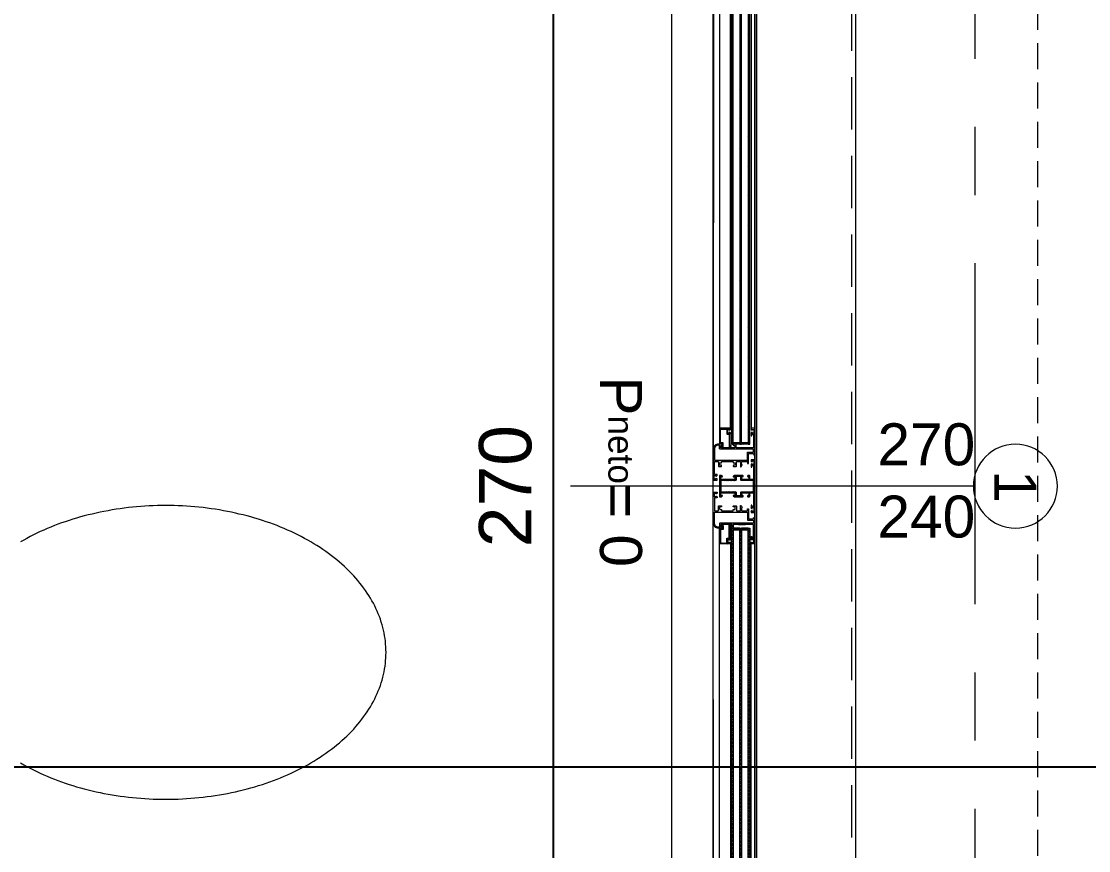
# Model space of a CAD drawing. Header units: feet. Extents: x 92587 to 97987, y -55119 to -48334.
# Drawn here: x 95286.9 to 95541.3, y -51892.3 to -51694.7 of the extents above; entities that cross this region are included whole.
import ezdxf

# ---------------------------------------------------------------- set-up
doc = ezdxf.new("R2010")
doc.units = ezdxf.units.FT
doc.header["$LTSCALE"] = 50
doc.header["$MEASUREMENT"] = 0
doc.linetypes.add('AXES', pattern=[2, 1.25, -0.25, 0.25, -0.25])
doc.linetypes.add('CACHE', pattern=[0.375, 0.25, -0.125])
doc.layers.get('0').update_dxf_attribs({"color": 8})
doc.layers.add('AXES', color=10, linetype='AXES')
doc.layers.add('COTE 50ème', color=1, linetype='Continuous')
for name, color, linetype, lineweight in [('BETON CACHE', 4, 'CACHE', 5), ('MACONNERIE COUPE', 7, 'Continuous', 30), ('mobilimi', 8, 'Continuous', 9), ('WINDOWS', 21, 'Continuous', 5)]:
    doc.layers.add(name, color=color, linetype=linetype, lineweight=lineweight)
doc.styles.add('GENERATED_STYLE_1', font='arial.ttf')
doc.styles.add('RS_TXT_50', font='arial.ttf', dxfattribs={"height": 12.5})
doc.dimstyles.new('RS_50CM_LINEAIRE', dxfattribs={"dimscale": 5, "dimtxt": 12.5, "dimasz": 1.5, "dimexe": 1, "dimexo": 2.5, "dimgap": 1, "dimtad": 1, "dimdec": 1, "dimrnd": 0.5, "dimdsep": 46, "dimtxsty": 'RS_TXT_50', "dimblk1": 'ARCHTICK', "dimblk2": 'ARCHTICK', "dimsah": 1, "dimcen": 2.5, "dimdle": 1, "dimclrt": 4, "dimadec": 0, "dimazin": 2, "dimtfac": 1, "dimtdec": 1, "dimtix": 1, "dimtmove": 2, "dimatfit": 3, "dimfxl": 1, "dimtolj": 1, "dimtzin": 0, "dimarcsym": 0})
pattern_1 = [(135, (-46708.70849, -43897.46996), (-0.08838834765, -0.08838834765), [])]
pattern_2 = [(135, (-46708.9128, -43897.46996), (-0.2209708691, -0.2209708691), [])]

# ---------------------------------------------------------------- blocks, each defined once
blk = doc.blocks.new('A$C1cd8c289')
at = {"layer": 'AXES', "lineweight": 5, "ltscale": 1.3}
blk.add_line((805, 1580), (805, -1344.97), dxfattribs=at)
blk = doc.blocks.new('DRITARE POS 1')
at = {"layer": 'WINDOWS'}
h = blk.add_hatch(dxfattribs=at)
h.set_pattern_fill('ANSI31', color=140, scale=2.5, angle=450)
h.set_pattern_definition(pattern_2)
h.paths.add_polyline_path([(-8.71, -124.96), (-8.71, -12.58), (-8.31, -12.58), (-8.31, -124.96)])
h.paths.add_polyline_path([(-6.71, -124.96), (-6.71, -12.58), (-6.31, -12.58), (-6.31, -124.96)])
h.paths.add_polyline_path([(-4.71, -124.96), (-4.71, -12.58), (-4.31, -12.58), (-4.31, -124.96)])
at = {"layer": 'WINDOWS', "transparency": 33554559}
h = blk.add_hatch(dxfattribs=at)
h.set_pattern_fill('ANSI31', color=140, angle=450)
h.set_pattern_definition([(135, (-46708.90849, -43880.46996), (-0.08838834765, -0.08838834765), [])])
h.paths.add_polyline_path([(-6.71, -12.58), (-8.31, -12.58), (-8.31, -12.98), (-6.71, -12.98)])
h.paths.add_polyline_path([(-4.71, -12.58), (-6.31, -12.58), (-6.31, -12.98), (-4.71, -12.98)])
h.paths.add_polyline_path([(-6.71, -124.56), (-8.31, -124.56), (-8.31, -124.96), (-6.71, -124.96)])
h.paths.add_polyline_path([(-4.71, -124.56), (-6.31, -124.56), (-6.31, -124.96), (-4.71, -124.96)])
h = blk.add_hatch(dxfattribs=at)
h.set_pattern_fill('ANSI31', color=256, angle=450)
h.set_pattern_definition(pattern_1)
h.paths.add_polyline_path([(-1.49, -121.28, 0.414214), (-1.55, -121.22), (-4.06, -121.22, 0.414214), (-4.11, -121.28), (-4.11, -121.48, 0.250765), (-4.09, -121.53), (-3.92, -121.66, 0.599022), (-3.83, -121.61), (-3.83, -121.54, -0.414214), (-3.78, -121.48), (-3.51, -121.48, -0.414214), (-3.46, -121.54), (-3.46, -122.28, -0.414214), (-3.51, -122.34), (-3.78, -122.34, -0.414214), (-3.83, -122.28), (-3.83, -122.21, 0.599022), (-3.92, -122.16), (-4.09, -122.29, 0.250765), (-4.11, -122.34), (-4.11, -122.54, 0.414214), (-4.06, -122.6), (-4.02, -122.6), (-4.02, -125.29, -0.414214), (-4.07, -125.34), (-4.15, -125.34, 0.603122), (-4.23, -125.49), (-3.98, -125.85, 0.737396), (-3.81, -125.79), (-3.81, -122.66, -0.414214), (-3.76, -122.6), (-3.31, -122.6, 0.414214), (-3.22, -122.51), (-3.22, -121.5, -0.414214), (-3.16, -121.44), (-1.81, -121.44, -0.414214), (-1.72, -121.54), (-1.72, -124.58, -0.414214), (-1.81, -124.67), (-2.28, -124.67, 0.414214), (-2.37, -124.77), (-2.37, -125.5, 1.657435), (-2.12, -125.37, -0.247394), (-2.15, -125.33), (-2.15, -124.95, -0.414214), (-2.09, -124.9), (-1.74, -124.9), (-1.74, -124.95), (-1.49, -124.95), (-1.49, -124.9)])
at = {"layer": 'WINDOWS'}
h = blk.add_hatch(dxfattribs=at)
h.set_pattern_fill('ANSI31', color=256, angle=450)
h.set_pattern_definition(pattern_1)
h.paths.add_polyline_path([(-9.61, -130.17, -0.414214), (-9.56, -130.11), (-9.26, -130.11, -0.414214), (-9.2, -130.17), (-9.2, -130.38, 1), (-9, -130.38), (-9, -129.85, 0.250765), (-9.02, -129.8), (-9.19, -129.69, 0.599022), (-9.28, -129.74), (-9.28, -129.81, -0.414214), (-9.33, -129.87), (-9.59, -129.87, -0.414214), (-9.65, -129.81), (-9.65, -129.03, -0.414214), (-9.59, -128.97), (-9.33, -128.97, -0.414214), (-9.28, -129.03), (-9.28, -129.14, 0.599022), (-9.19, -129.19), (-9.02, -129.07, 0.250765), (-9, -129.03), (-9, -128.78, 0.414214), (-9.05, -128.73), (-9.84, -128.73, 0.414214), (-9.89, -128.78), (-9.89, -135), (-9.89, -141.22, 0.414214), (-9.84, -141.27), (-9.05, -141.27, 0.414214), (-9, -141.22), (-9, -140.97, 0.250765), (-9.02, -140.93), (-9.19, -140.81, 0.599022), (-9.28, -140.86), (-9.28, -140.97, -0.414214), (-9.33, -141.03), (-9.59, -141.03, -0.414214), (-9.65, -140.97), (-9.65, -140.19, -0.414214), (-9.59, -140.13), (-9.33, -140.13, -0.414214), (-9.28, -140.19), (-9.28, -140.26, 0.599022), (-9.19, -140.31), (-9.02, -140.2, 0.250765), (-9, -140.15), (-9, -139.62, 1), (-9.2, -139.62), (-9.2, -139.83, -0.414214), (-9.26, -139.89), (-9.56, -139.89, -0.414214), (-9.61, -139.83), (-9.61, -136.66, -0.414214), (-9.56, -136.61), (-8.83, -136.61, -0.414214), (-8.74, -136.7), (-8.74, -137.35, 0.414214), (-8.55, -137.54), (-8.29, -137.54, 0.198912), (-8.25, -137.52), (-8.19, -137.46, 0.198912), (-8.18, -137.42), (-8.18, -137.31, 0.414214), (-8.23, -137.26), (-8.4, -137.26, -0.414214), (-8.46, -137.2), (-8.46, -136.7, -0.414214), (-8.36, -136.61), (-6.91, -136.61, -0.414214), (-6.81, -136.7), (-6.81, -137.2, -0.414214), (-6.87, -137.26), (-7.04, -137.26, 0.414214), (-7.09, -137.31), (-7.09, -137.42, 0.198912), (-7.08, -137.46), (-7.02, -137.52, 0.198912), (-6.98, -137.54), (-4.97, -137.54, 0.198912), (-4.93, -137.52), (-4.78, -137.37, 0.198912), (-4.76, -137.33), (-4.76, -137.26, 0.414214), (-4.82, -137.2), (-5, -137.2, -0.340481), (-5.13, -137.11), (-5.13, -136.7, -0.414214), (-5.04, -136.61), (-1.87, -136.61, -0.414214), (-1.77, -136.7), (-1.77, -137.11, -0.414214), (-1.87, -137.2), (-2.09, -137.2, 0.414214), (-2.15, -137.26), (-2.15, -137.33, 0.198912), (-2.13, -137.37), (-1.98, -137.52, 0.198912), (-1.94, -137.54), (-1.55, -137.54, 0.414214), (-1.49, -137.48), (-1.49, -135), (-1.49, -132.52, 0.414214), (-1.55, -132.46), (-1.94, -132.46, 0.198912), (-1.98, -132.48), (-2.13, -132.63, 0.198912), (-2.15, -132.67), (-2.15, -132.74, 0.414214), (-2.09, -132.8), (-1.87, -132.8, -0.414214), (-1.77, -132.89), (-1.77, -133.3, -0.414214), (-1.87, -133.39), (-5.04, -133.39, -0.414214), (-5.13, -133.3), (-5.13, -132.89, -0.340481), (-5, -132.8), (-4.82, -132.8, 0.414214), (-4.76, -132.74), (-4.76, -132.67, 0.198912), (-4.78, -132.63), (-4.93, -132.48, 0.198912), (-4.97, -132.46), (-6.98, -132.46, 0.198912), (-7.02, -132.48), (-7.08, -132.54, 0.198912), (-7.09, -132.58), (-7.09, -132.69, 0.414214), (-7.04, -132.74), (-6.87, -132.74, -0.414214), (-6.81, -132.8), (-6.81, -133.3, -0.414214), (-6.91, -133.39), (-8.36, -133.39, -0.414214), (-8.46, -133.3), (-8.46, -132.8, -0.414214), (-8.4, -132.74), (-8.23, -132.74, 0.414214), (-8.18, -132.69), (-8.18, -132.58, 0.198912), (-8.19, -132.54), (-8.25, -132.48, 0.198912), (-8.29, -132.46), (-8.55, -132.46, 0.414214), (-8.74, -132.65), (-8.74, -133.3, -0.414214), (-8.83, -133.39), (-9.56, -133.39, -0.414214), (-9.61, -133.34)])
h.paths.add_polyline_path([(-9.56, -133.67), (-6.63, -133.67), (-6.53, -133.58), (-6.53, -132.83), (-6.44, -132.74), (-5.51, -132.74), (-5.41, -132.83), (-5.41, -133.58), (-5.32, -133.67), (-1.83, -133.67), (-1.77, -133.73), (-1.77, -135), (-1.77, -136.27), (-1.83, -136.33), (-5.32, -136.33), (-5.41, -136.42), (-5.41, -137.17), (-5.51, -137.26), (-6.44, -137.26), (-6.53, -137.17), (-6.53, -136.42), (-6.63, -136.33), (-9.56, -136.33), (-9.61, -136.27), (-9.61, -135), (-9.61, -133.73)], flags=16)
at = {"layer": 'WINDOWS', "transparency": 33554559}
h = blk.add_hatch(dxfattribs=at)
h.set_pattern_fill('ANSI31', color=256, angle=450)
h.set_pattern_definition(pattern_1)
h.paths.add_polyline_path([(-1.49, -145.1), (-1.49, -145.05), (-1.74, -145.05), (-1.74, -145.1), (-2.09, -145.1, -0.414214), (-2.15, -145.05), (-2.15, -144.67, -0.247394), (-2.12, -144.63, 1.657435), (-2.37, -144.5), (-2.37, -145.23, 0.414214), (-2.28, -145.33), (-1.81, -145.33, -0.414214), (-1.72, -145.42), (-1.72, -148.46, -0.414214), (-1.81, -148.56), (-3.16, -148.56, -0.414214), (-3.22, -148.5), (-3.22, -147.49, 0.414214), (-3.31, -147.4), (-3.76, -147.4, -0.414214), (-3.81, -147.34), (-3.81, -144.21, 0.737396), (-3.98, -144.15), (-4.23, -144.51, 0.603122), (-4.15, -144.66), (-4.07, -144.66, -0.414214), (-4.02, -144.71), (-4.02, -147.4), (-4.06, -147.4, 0.414214), (-4.11, -147.46), (-4.11, -147.66, 0.250765), (-4.09, -147.71), (-3.92, -147.84, 0.599022), (-3.83, -147.79), (-3.83, -147.72, -0.414214), (-3.78, -147.66), (-3.51, -147.66, -0.414214), (-3.46, -147.72), (-3.46, -148.46, -0.414214), (-3.51, -148.52), (-3.78, -148.52, -0.414214), (-3.83, -148.46), (-3.83, -148.39, 0.599022), (-3.92, -148.34), (-4.09, -148.47, 0.250765), (-4.11, -148.52), (-4.11, -148.72, 0.414214), (-4.06, -148.78), (-1.55, -148.78, 0.414214), (-1.49, -148.72)])
at = {"layer": 'WINDOWS'}
h = blk.add_hatch(dxfattribs=at)
h.set_pattern_fill('ANSI31', color=140, scale=2.5, angle=450)
h.set_pattern_definition(pattern_2)
h.paths.add_polyline_path([(-8.71, -145.04), (-8.71, -257.42), (-8.31, -257.42), (-8.31, -145.04)])
h.paths.add_polyline_path([(-6.71, -145.04), (-6.71, -257.42), (-6.31, -257.42), (-6.31, -145.04)])
h.paths.add_polyline_path([(-4.71, -145.04), (-4.71, -257.42), (-4.31, -257.42), (-4.31, -145.04)])
at = {"layer": 'WINDOWS', "transparency": 33554559}
h = blk.add_hatch(dxfattribs=at)
h.set_pattern_fill('ANSI31', color=140, angle=450)
h.set_pattern_definition([(135, (-46708.90849, -43914.46996), (-0.08838834765, -0.08838834765), [])])
h.paths.add_polyline_path([(-6.71, -257.42), (-8.31, -257.42), (-8.31, -257.02), (-6.71, -257.02)])
h.paths.add_polyline_path([(-4.71, -257.42), (-6.31, -257.42), (-6.31, -257.02), (-4.71, -257.02)])
h.paths.add_polyline_path([(-6.71, -145.44), (-8.31, -145.44), (-8.31, -145.04), (-6.71, -145.04)])
h.paths.add_polyline_path([(-4.71, -145.44), (-6.31, -145.44), (-6.31, -145.04), (-4.71, -145.04)])
at = {"layer": 'WINDOWS', "color": 165, "linetype": 'CACHE'}
blk.add_line((-32.9, -270), (-32.9, 0), dxfattribs=at)
at = {"layer": 'WINDOWS'}
for p, q in [((-0.01, -11.48), (0, -126.13)), ((-9.89, -16.28), (-9.89, -121.28)), ((-9, -16.26), (-9, -121.28)), ((-4.11, -121.28), (-4.12, -16.26)), ((-1.5, -16.26), (-1.49, -121.28)), ((-5.98, -125.89), (-7.66, -125.89)), ((-0.01, -258.52), (0, -143.87)), ((-9.89, -253.72), (-9.89, -148.72)), ((-9, -253.74), (-9, -148.72)), ((-4.11, -148.72), (-4.12, -253.74)), ((-1.5, -253.74), (-1.49, -148.72))]:
    blk.add_line(p, q, dxfattribs=at)
at = {"layer": 'WINDOWS', "color": 165}
blk.add_line((-61.99, -135), (34.01, -135), dxfattribs=at)
for points in [[(-9.9, 0), (-9.9, -270), (-33.9, -270), (-33.9, 0)], [(-10.3, -269.6), (-10.3, -0.4), (-9.9, 0), (-9.9, -270)], [(0, 0), (0, -270), (10, -270), (10, 0)]]:
    blk.add_lwpolyline(points, close=True, dxfattribs=at)
at = {"layer": 'WINDOWS'}
for points in [[(-9.9, -270), (-9.9, 0), (0, 0), (0, -270)], [(-1.77, -135), (-1.77, -133.73), (-1.83, -133.67), (-5.32, -133.67), (-5.41, -133.58), (-5.41, -132.83), (-5.51, -132.74), (-6.44, -132.74), (-6.53, -132.83), (-6.53, -133.58), (-6.63, -133.67), (-9.56, -133.67), (-9.61, -133.73), (-9.61, -135), (-9.61, -136.27), (-9.56, -136.33), (-6.63, -136.33), (-6.53, -136.42), (-6.53, -137.17), (-6.44, -137.26), (-5.51, -137.26), (-5.41, -137.17), (-5.41, -136.42), (-5.32, -136.33), (-1.83, -136.33), (-1.77, -136.27)]]:
    blk.add_lwpolyline(points, close=True, dxfattribs=at)
at = {"layer": 'WINDOWS', "color": 140}
for points in [[(-8.71, -124.96), (-8.71, -12.58), (-8.31, -12.58), (-8.31, -124.96)], [(-6.71, -124.96), (-6.71, -12.58), (-6.31, -12.58), (-6.31, -124.96)], [(-4.71, -124.96), (-4.71, -12.58), (-4.31, -12.58), (-4.31, -124.96)], [(-6.71, -124.56), (-8.31, -124.56), (-8.31, -124.96), (-6.71, -124.96)], [(-4.71, -124.56), (-6.31, -124.56), (-6.31, -124.96), (-4.71, -124.96)], [(-8.71, -145.04), (-8.71, -257.42), (-8.31, -257.42), (-8.31, -145.04)], [(-6.71, -145.44), (-8.31, -145.44), (-8.31, -145.04), (-6.71, -145.04)], [(-6.71, -145.04), (-6.71, -257.42), (-6.31, -257.42), (-6.31, -145.04)], [(-4.71, -145.44), (-6.31, -145.44), (-6.31, -145.04), (-4.71, -145.04)], [(-4.71, -145.04), (-4.71, -257.42), (-4.31, -257.42), (-4.31, -145.04)]]:
    blk.add_lwpolyline(points, close=True, dxfattribs=at)
at = {"layer": 'WINDOWS'}
for points in [[(0, -133.53, -0.414214), (-0.06, -133.58), (-0.84, -133.58, -0.414214), (-0.9, -133.53), (-0.9, -133.32, -0.250765), (-0.87, -133.27), (-0.7, -133.14, -0.599022), (-0.62, -133.19), (-0.62, -133.28, 0.414214), (-0.56, -133.34), (-0.3, -133.34, 0.414214), (-0.24, -133.28), (-0.24, -132.5, 0.414214), (-0.3, -132.44), (-0.56, -132.44, 0.414214), (-0.62, -132.5), (-0.62, -132.59, -0.599022), (-0.7, -132.64), (-0.87, -132.51, -0.250765), (-0.9, -132.46), (-0.9, -132.26, -0.414214), (-0.84, -132.2), (-0.34, -132.2, 0.414214), (-0.28, -132.14), (-0.28, -129.19, 0.414214), (-0.37, -129.1), (-1.12, -129.1, 0.414214), (-1.21, -129.19), (-1.21, -130.22, -0.414214), (-1.31, -130.31), (-1.87, -130.31, -0.414214), (-1.96, -130.22), (-1.96, -130.09, -0.414214), (-1.9, -130.03), (-1.55, -130.03, 0.414214), (-1.49, -129.98), (-1.49, -129.53, 0.414214), (-1.55, -129.47), (-1.9, -129.47, -0.414214), (-1.96, -129.42), (-1.96, -129.16, 0.414214), (-2.02, -129.1), (-4.7, -129.1, 0.414214), (-4.76, -129.16), (-4.76, -129.42, -0.414214), (-4.82, -129.47), (-5.17, -129.47, 0.414214), (-5.23, -129.53), (-5.23, -129.98, 0.414214), (-5.17, -130.03), (-4.82, -130.03, -0.414214), (-4.76, -130.09), (-4.76, -130.22, -0.414214), (-4.85, -130.31), (-5.41, -130.31, -0.414214), (-5.51, -130.22), (-5.51, -129.19, 0.414214), (-5.6, -129.1), (-6.38, -129.1, 0.414214), (-6.48, -129.19), (-6.48, -130.31, -0.809546), (-6.66, -130.35), (-6.85, -129.93, -0.543142), (-6.79, -129.85, 0.414214), (-6.74, -129.79), (-6.74, -129.19, 0.414214), (-6.83, -129.1), (-8.06, -129.1, 0.414214), (-8.12, -129.16), (-8.12, -129.51, -0.414214), (-8.18, -129.57), (-8.34, -129.57, -0.414214), (-8.4, -129.51), (-8.4, -127.29, 0.414214), (-8.49, -127.2), (-9.56, -127.2, 0.414214), (-9.61, -127.25), (-9.61, -127.46, -0.414214), (-9.67, -127.51), (-9.84, -127.51, -0.414214), (-9.89, -127.46), (-9.89, -121.28, -0.414214), (-9.84, -121.22), (-9.05, -121.22, -0.414214), (-9, -121.28), (-9, -121.49, -0.250765), (-9.02, -121.53), (-9.19, -121.66, -0.599022), (-9.28, -121.62), (-9.28, -121.52, 0.414214), (-9.33, -121.47), (-9.59, -121.47, 0.414214), (-9.65, -121.52), (-9.65, -122.31, 0.414214), (-9.59, -122.36), (-9.33, -122.36, 0.414214), (-9.28, -122.31), (-9.28, -122.21, -0.599022), (-9.19, -122.17), (-9.02, -122.3, -0.250765), (-9, -122.34), (-9, -122.92, -0.414214), (-9.05, -122.98), (-9.15, -122.98, -0.414214), (-9.2, -122.92), (-9.2, -122.66, 0.414214), (-9.26, -122.61), (-9.56, -122.61, 0.414214), (-9.61, -122.66), (-9.61, -125.83, 0.414214), (-9.56, -125.89), (-4.82, -125.89, 0.414214), (-4.76, -125.83), (-4.76, -125.01, -0.414214), (-4.71, -124.96), (-4.32, -124.96, -0.198912), (-4.28, -124.97), (-4.13, -125.13, -0.198912), (-4.11, -125.17), (-4.11, -125.24, -0.414214), (-4.17, -125.29), (-4.39, -125.29, 0.414214), (-4.48, -125.39), (-4.48, -125.8, 0.414214), (-4.39, -125.89), (-1.87, -125.89, 0.414214), (-1.77, -125.8), (-1.77, -125.39, 0.414214), (-1.87, -125.29), (-2.09, -125.29, -0.414214), (-2.15, -125.24), (-2.15, -125.17, -0.198912), (-2.13, -125.13), (-1.98, -124.97, -0.198912), (-1.94, -124.96), (-1.21, -124.96, -0.414214), (0, -126.17)], [(-1.74, -124.9), (-2.09, -124.9, 0.414214), (-2.15, -124.95), (-2.15, -125.33, 0.247394), (-2.12, -125.37, -1.657435), (-2.37, -125.5), (-2.37, -124.77, -0.414214), (-2.28, -124.67), (-1.81, -124.67, 0.414214), (-1.72, -124.58), (-1.72, -121.54, 0.414214), (-1.81, -121.44), (-3.16, -121.44, 0.414214), (-3.22, -121.5), (-3.22, -122.51, -0.414214), (-3.31, -122.6), (-3.76, -122.6, 0.414214), (-3.81, -122.66), (-3.81, -125.79, -0.737396), (-3.98, -125.85), (-4.23, -125.49, -0.603122), (-4.15, -125.34), (-4.07, -125.34, 0.414214), (-4.02, -125.29), (-4.02, -122.6), (-4.06, -122.6, -0.414214), (-4.11, -122.54), (-4.11, -122.34, -0.250765), (-4.09, -122.29), (-3.92, -122.16, -0.599022), (-3.83, -122.21), (-3.83, -122.28, 0.414214), (-3.78, -122.34), (-3.51, -122.34, 0.414214), (-3.46, -122.28), (-3.46, -121.54, 0.414214), (-3.51, -121.48), (-3.78, -121.48, 0.414214), (-3.83, -121.54), (-3.83, -121.61, -0.599022), (-3.92, -121.66), (-4.09, -121.53, -0.250765), (-4.11, -121.48), (-4.11, -121.28, -0.414214), (-4.06, -121.22), (-1.55, -121.22, -0.414214), (-1.49, -121.28), (-1.49, -124.9), (-1.49, -124.95), (-1.74, -124.95)], [(-1.49, -125.33, -0.414214), (-1.4, -125.24), (-1.18, -125.24), (-1.18, -125.24, -0.414214), (-0.28, -126.17), (-0.28, -128.77, -0.414214), (-0.34, -128.82), (-8.06, -128.82, -0.414214), (-8.12, -128.77), (-8.12, -127.01, 0.414214), (-8.21, -126.92), (-9.52, -126.92, -0.414214), (-9.61, -126.82), (-9.61, -126.26, -0.414214), (-9.52, -126.17), (-1.59, -126.17, 0.414214), (-1.49, -126.08)], [(-1.49, -135), (-1.49, -132.52, 0.414214), (-1.55, -132.46), (-1.94, -132.46, 0.198912), (-1.98, -132.48), (-2.13, -132.63, 0.198912), (-2.15, -132.67), (-2.15, -132.74, 0.414214), (-2.09, -132.8), (-1.87, -132.8, -0.414214), (-1.77, -132.89), (-1.77, -133.3, -0.414214), (-1.87, -133.39), (-5.04, -133.39, -0.414214), (-5.13, -133.3), (-5.13, -132.89, -0.340481), (-5, -132.8), (-4.82, -132.8, 0.414214), (-4.76, -132.74), (-4.76, -132.67, 0.198912), (-4.78, -132.63), (-4.93, -132.48, 0.198912), (-4.97, -132.46), (-6.98, -132.46, 0.198912), (-7.02, -132.48), (-7.08, -132.54, 0.198912), (-7.09, -132.58), (-7.09, -132.69, 0.414214), (-7.04, -132.74), (-6.87, -132.74, -0.414214), (-6.81, -132.8), (-6.81, -133.3, -0.414214), (-6.91, -133.39), (-8.36, -133.39, -0.414214), (-8.46, -133.3), (-8.46, -132.8, -0.414214), (-8.4, -132.74), (-8.23, -132.74, 0.414214), (-8.18, -132.69), (-8.18, -132.58, 0.198912), (-8.19, -132.54), (-8.25, -132.48, 0.198912), (-8.29, -132.46), (-8.55, -132.46, 0.414214), (-8.74, -132.65), (-8.74, -133.3, -0.414214), (-8.83, -133.39), (-9.56, -133.39, -0.414214), (-9.61, -133.34), (-9.61, -130.17, -0.414214), (-9.56, -130.11), (-9.26, -130.11, -0.414214), (-9.2, -130.17), (-9.2, -130.38, 1), (-9, -130.38), (-9, -129.85, 0.250765), (-9.02, -129.8), (-9.19, -129.69, 0.599022), (-9.28, -129.74), (-9.28, -129.81, -0.414214), (-9.33, -129.87), (-9.59, -129.87, -0.414214), (-9.65, -129.81), (-9.65, -129.03, -0.414214), (-9.59, -128.97), (-9.33, -128.97, -0.414214), (-9.28, -129.03), (-9.28, -129.14, 0.599022), (-9.19, -129.19), (-9.02, -129.07, 0.250765), (-9, -129.03), (-9, -128.78, 0.414214), (-9.05, -128.73), (-9.84, -128.73, 0.414214), (-9.89, -128.78), (-9.89, -135), (-9.89, -141.22, 0.414214), (-9.84, -141.27), (-9.05, -141.27, 0.414214), (-9, -141.22), (-9, -140.97, 0.250765), (-9.02, -140.93), (-9.19, -140.81, 0.599022), (-9.28, -140.86), (-9.28, -140.97, -0.414214), (-9.33, -141.03), (-9.59, -141.03, -0.414214), (-9.65, -140.97), (-9.65, -140.19, -0.414214), (-9.59, -140.13), (-9.33, -140.13, -0.414214), (-9.28, -140.19), (-9.28, -140.26, 0.599022), (-9.19, -140.31), (-9.02, -140.2, 0.250765), (-9, -140.15), (-9, -139.62, 1), (-9.2, -139.62), (-9.2, -139.83, -0.414214), (-9.26, -139.89), (-9.56, -139.89, -0.414214), (-9.61, -139.83), (-9.61, -136.66, -0.414214), (-9.56, -136.61), (-8.83, -136.61, -0.414214), (-8.74, -136.7), (-8.74, -137.35, 0.414214), (-8.55, -137.54), (-8.29, -137.54, 0.198912), (-8.25, -137.52), (-8.19, -137.46, 0.198912), (-8.18, -137.42), (-8.18, -137.31, 0.414214), (-8.23, -137.26), (-8.4, -137.26, -0.414214), (-8.46, -137.2), (-8.46, -136.7, -0.414214), (-8.36, -136.61), (-6.91, -136.61, -0.414214), (-6.81, -136.7), (-6.81, -137.2, -0.414214), (-6.87, -137.26), (-7.04, -137.26, 0.414214), (-7.09, -137.31), (-7.09, -137.42, 0.198912), (-7.08, -137.46), (-7.02, -137.52, 0.198912), (-6.98, -137.54), (-4.97, -137.54, 0.198912), (-4.93, -137.52), (-4.78, -137.37, 0.198912), (-4.76, -137.33), (-4.76, -137.26, 0.414214), (-4.82, -137.2), (-5, -137.2, -0.340481), (-5.13, -137.11), (-5.13, -136.7, -0.414214), (-5.04, -136.61), (-1.87, -136.61, -0.414214), (-1.77, -136.7), (-1.77, -137.11, -0.414214), (-1.87, -137.2), (-2.09, -137.2, 0.414214), (-2.15, -137.26), (-2.15, -137.33, 0.198912), (-2.13, -137.37), (-1.98, -137.52, 0.198912), (-1.94, -137.54), (-1.55, -137.54, 0.414214), (-1.49, -137.48)], [(0, -136.47, 0.414214), (-0.06, -136.42), (-0.84, -136.42, 0.414214), (-0.9, -136.47), (-0.9, -136.68, 0.250765), (-0.87, -136.73), (-0.7, -136.86, 0.599022), (-0.62, -136.81), (-0.62, -136.72, -0.414214), (-0.56, -136.66), (-0.3, -136.66, -0.414214), (-0.24, -136.72), (-0.24, -137.5, -0.414214), (-0.3, -137.56), (-0.56, -137.56, -0.414214), (-0.62, -137.5), (-0.62, -137.41, 0.599022), (-0.7, -137.36), (-0.87, -137.49, 0.250765), (-0.9, -137.54), (-0.9, -137.74, 0.414214), (-0.84, -137.8), (-0.34, -137.8, -0.414214), (-0.28, -137.86), (-0.28, -140.81, -0.414214), (-0.37, -140.9), (-1.12, -140.9, -0.414214), (-1.21, -140.81), (-1.21, -139.78, 0.414214), (-1.31, -139.69), (-1.87, -139.69, 0.414214), (-1.96, -139.78), (-1.96, -139.91, 0.414214), (-1.9, -139.97), (-1.55, -139.97, -0.414214), (-1.49, -140.02), (-1.49, -140.47, -0.414214), (-1.55, -140.53), (-1.9, -140.53, 0.414214), (-1.96, -140.58), (-1.96, -140.84, -0.414214), (-2.02, -140.9), (-4.7, -140.9, -0.414214), (-4.76, -140.84), (-4.76, -140.58, 0.414214), (-4.82, -140.53), (-5.17, -140.53, -0.414214), (-5.23, -140.47), (-5.23, -140.02, -0.414214), (-5.17, -139.97), (-4.82, -139.97, 0.414214), (-4.76, -139.91), (-4.76, -139.78, 0.414214), (-4.85, -139.69), (-5.41, -139.69, 0.414214), (-5.51, -139.78), (-5.51, -140.81, -0.414214), (-5.6, -140.9), (-6.38, -140.9, -0.414214), (-6.48, -140.81), (-6.48, -139.69, 0.809546), (-6.66, -139.65), (-6.85, -140.07, 0.543142), (-6.79, -140.15, -0.414214), (-6.74, -140.21), (-6.74, -140.81, -0.414214), (-6.83, -140.9), (-8.06, -140.9, -0.414214), (-8.12, -140.84), (-8.12, -140.49, 0.414214), (-8.18, -140.43), (-8.34, -140.43, 0.414214), (-8.4, -140.49), (-8.4, -142.71, -0.414214), (-8.49, -142.8), (-9.56, -142.8, -0.414214), (-9.61, -142.75), (-9.61, -142.54, 0.414214), (-9.67, -142.49), (-9.84, -142.49, 0.414214), (-9.89, -142.54), (-9.89, -148.72, 0.414214), (-9.84, -148.78), (-9.05, -148.78, 0.414214), (-9, -148.72), (-9, -148.51, 0.250765), (-9.02, -148.47), (-9.19, -148.34, 0.599022), (-9.28, -148.38), (-9.28, -148.48, -0.414214), (-9.33, -148.53), (-9.59, -148.53, -0.414214), (-9.65, -148.48), (-9.65, -147.69, -0.414214), (-9.59, -147.64), (-9.33, -147.64, -0.414214), (-9.28, -147.69), (-9.28, -147.79, 0.599022), (-9.19, -147.83), (-9.02, -147.7, 0.250765), (-9, -147.66), (-9, -147.08, 0.414214), (-9.05, -147.02), (-9.15, -147.02, 0.414214), (-9.2, -147.08), (-9.2, -147.34, -0.414214), (-9.26, -147.39), (-9.56, -147.39, -0.414214), (-9.61, -147.34), (-9.61, -144.17, -0.414214), (-9.56, -144.11), (-5.47, -144.11, -0.414214), (-5.41, -144.17), (-5.41, -144.99, 0.414214), (-5.36, -145.04), (-4.97, -145.04, 0.198912), (-4.93, -145.03), (-4.78, -144.87, 0.198912), (-4.76, -144.83), (-4.76, -144.76, 0.414214), (-4.82, -144.71), (-5.04, -144.71, -0.414214), (-5.13, -144.61), (-5.13, -144.2, -0.414214), (-5.04, -144.11), (-1.87, -144.11, -0.414214), (-1.77, -144.2), (-1.77, -144.61, -0.414214), (-1.87, -144.71), (-2.09, -144.71, 0.414214), (-2.15, -144.76), (-2.15, -144.83, 0.198912), (-2.13, -144.87), (-1.98, -145.03, 0.198912), (-1.94, -145.04), (-1.21, -145.04, 0.414214), (0, -143.83)], [(-1.49, -144.67, 0.414214), (-1.4, -144.76), (-1.18, -144.76), (-1.18, -144.76, 0.414214), (-0.28, -143.83), (-0.28, -141.23, 0.414214), (-0.34, -141.18), (-8.06, -141.18, 0.414214), (-8.12, -141.23), (-8.12, -142.99, -0.414214), (-8.21, -143.08), (-9.52, -143.08, 0.414214), (-9.61, -143.18), (-9.61, -143.74, 0.414214), (-9.52, -143.83), (-1.59, -143.83, -0.414214), (-1.49, -143.92)], [(-1.74, -145.1), (-2.09, -145.1, -0.414214), (-2.15, -145.05), (-2.15, -144.67, -0.247394), (-2.12, -144.63, 1.657435), (-2.37, -144.5), (-2.37, -145.23, 0.414214), (-2.28, -145.33), (-1.81, -145.33, -0.414214), (-1.72, -145.42), (-1.72, -148.46, -0.414214), (-1.81, -148.56), (-3.16, -148.56, -0.414214), (-3.22, -148.5), (-3.22, -147.49, 0.414214), (-3.31, -147.4), (-3.76, -147.4, -0.414214), (-3.81, -147.34), (-3.81, -144.21, 0.737396), (-3.98, -144.15), (-4.23, -144.51, 0.603122), (-4.15, -144.66), (-4.07, -144.66, -0.414214), (-4.02, -144.71), (-4.02, -147.4), (-4.06, -147.4, 0.414214), (-4.11, -147.46), (-4.11, -147.66, 0.250765), (-4.09, -147.71), (-3.92, -147.84, 0.599022), (-3.83, -147.79), (-3.83, -147.72, -0.414214), (-3.78, -147.66), (-3.51, -147.66, -0.414214), (-3.46, -147.72), (-3.46, -148.46, -0.414214), (-3.51, -148.52), (-3.78, -148.52, -0.414214), (-3.83, -148.46), (-3.83, -148.39, 0.599022), (-3.92, -148.34), (-4.09, -148.47, 0.250765), (-4.11, -148.52), (-4.11, -148.72, 0.414214), (-4.06, -148.78), (-1.55, -148.78, 0.414214), (-1.49, -148.72), (-1.49, -145.1), (-1.49, -145.05), (-1.74, -145.05)]]:
    blk.add_lwpolyline(points, format="xyb", close=True, dxfattribs=at)
at = {"layer": 'WINDOWS', "color": 165}
blk.add_lwpolyline([(-71.99, -125, 1), (-71.99, -145, 1)], format="xyb", close=True, dxfattribs=at)
at = {"layer": 'WINDOWS', "color": 165, "char_height": 10, "attachment_point": 7, "style": 'GENERATED_STYLE_1'}
for s, insert, rotation in [('\\A1;\\pt0;P{\\H0.6x;neto}= 0', (27.15, -161.16), 90), ('\\A1;\\pt0;240{\\H0.66x;\\S^  ;}', (-39.11, -119.83), 180), ('\\A1;\\pt0;1', (-66.99, -138.81), 90), ('\\A1;\\pt0;270', (-39.11, -139.83), 180)]:
    blk.add_mtext(s, dxfattribs=dict(at, insert=insert, rotation=rotation))
blk = doc.blocks.new('_ArchTick')
at = {"color": 0, "linetype": 'ByBlock', "const_width": 0.15}
blk.add_lwpolyline([(-0.5, -0.5), (0.5, 0.5)], dxfattribs=at)
blk = doc.blocks.new('*D769')
at = {"layer": 'COTE 50ème', "color": 0, "lineweight": -2, "ltscale": 0.5, "transparency": 16777216}
for p, q in [((95749.11, -51665.47), (95749.11, -51945.47)), ((95481.61, -51670.47), (95754.11, -51670.47)), ((95481.61, -51940.47), (95754.11, -51940.47))]:
    blk.add_line(p, q, dxfattribs=at)
at = {"layer": 'Defpoints', "color": 0, "ltscale": 0.5, "transparency": 16777216}
for p in [(95469.11, -51670.47), (95469.11, -51940.47), (95749.11, -51940.47)]:
    blk.add_point(p, dxfattribs=at)
at = {"layer": 'COTE 50ème', "color": 0, "lineweight": -2, "ltscale": 0.5, "transparency": 16777216, "xscale": 7.5, "yscale": 7.5, "zscale": 7.5}
for p, rotation in [((95749.11, -51670.47), 90), ((95749.11, -51940.47), 270)]:
    blk.add_blockref('_ArchTick', p, dxfattribs=dict(at, rotation=rotation))
at = {"layer": 'COTE 50ème', "color": 4, "lineweight": 5, "ltscale": 0.5, "transparency": 16777216, "char_height": 12.5, "attachment_point": 5, "rotation": 90, "style": 'RS_TXT_50'}
for s, insert in [('\\A1;270', (95737.73, -51805.47)), ('\\A1;240', (95760.49, -51805.47))]:
    blk.add_mtext(s, dxfattribs=dict(at, insert=insert))
blk = doc.blocks.new('*D777')
at = {"layer": 'COTE 50ème', "color": 0, "lineweight": -2, "ltscale": 0.5, "transparency": 16777216}
for p, q in [((95869.11, -52042.36), (95869.11, -49902.36)), ((95481.61, -49907.36), (95874.11, -49907.36)), ((95591.61, -52037.36), (95874.11, -52037.36))]:
    blk.add_line(p, q, dxfattribs=at)
at = {"layer": 'Defpoints', "color": 0, "ltscale": 0.5, "transparency": 16777216}
for p in [(95469.11, -49907.36), (95869.11, -49907.36), (95579.11, -52037.36)]:
    blk.add_point(p, dxfattribs=at)
at = {"layer": 'COTE 50ème', "color": 0, "lineweight": -2, "ltscale": 0.5, "transparency": 16777216, "xscale": 7.5, "yscale": 7.5, "zscale": 7.5}
for p, rotation in [((95869.11, -49907.36), 90), ((95869.11, -52037.36), 270)]:
    blk.add_blockref('_ArchTick', p, dxfattribs=dict(at, rotation=rotation))
at = {"layer": 'COTE 50ème', "color": 4, "lineweight": 5, "ltscale": 0.5, "transparency": 16777216, "insert": (95857.72, -50972.36), "char_height": 12.5, "attachment_point": 5, "rotation": 90, "style": 'RS_TXT_50'}
blk.add_mtext('\\A1;2130', dxfattribs=at)
blk = doc.blocks.new('*D447')
at = {"layer": 'COTE 50ème', "color": 0, "lineweight": -2, "ltscale": 0.5, "transparency": 16777216}
for p, q in [((95413.68, -51665.47), (95413.68, -51945.47)), ((95431.61, -51670.47), (95408.68, -51670.47)), ((95431.61, -51940.47), (95408.68, -51940.47))]:
    blk.add_line(p, q, dxfattribs=at)
at = {"layer": 'Defpoints', "color": 0, "ltscale": 0.5, "transparency": 16777216}
for p in [(95444.11, -51670.47), (95413.68, -51940.47), (95444.11, -51940.47)]:
    blk.add_point(p, dxfattribs=at)
at = {"layer": 'COTE 50ème', "color": 0, "lineweight": -2, "ltscale": 0.5, "transparency": 16777216, "xscale": 7.5, "yscale": 7.5, "zscale": 7.5}
for p, rotation in [((95413.68, -51670.47), 90), ((95413.68, -51940.47), 270)]:
    blk.add_blockref('_ArchTick', p, dxfattribs=dict(at, rotation=rotation))
at = {"layer": 'COTE 50ème', "color": 4, "lineweight": 5, "ltscale": 0.5, "transparency": 16777216, "insert": (95402.29, -51805.47), "char_height": 12.5, "attachment_point": 5, "rotation": 90, "style": 'RS_TXT_50'}
blk.add_mtext('\\A1;270', dxfattribs=at)
blk = doc.blocks.new('*D1719')
at = {"layer": 'COTE 50ème', "color": 0, "lineweight": -2, "ltscale": 0.5, "transparency": 16777216}
for p, q in [((94514.11, -52109.86), (94514.11, -51867.36)), ((96914.11, -52109.86), (96914.11, -51867.36)), ((94509.11, -51872.36), (96919.11, -51872.36))]:
    blk.add_line(p, q, dxfattribs=at)
at = {"layer": 'Defpoints', "color": 0, "ltscale": 0.5, "transparency": 16777216}
for p in [(96914.11, -51872.36), (94514.11, -52122.36), (96914.11, -52122.36)]:
    blk.add_point(p, dxfattribs=at)
at = {"layer": 'COTE 50ème', "color": 0, "lineweight": -2, "ltscale": 0.5, "transparency": 16777216, "xscale": 7.5, "yscale": 7.5, "zscale": 7.5, "rotation": 180}
blk.add_blockref('_ArchTick', (94514.11, -51872.36), dxfattribs=at)
at = {"layer": 'COTE 50ème', "color": 0, "lineweight": -2, "ltscale": 0.5, "transparency": 16777216, "xscale": 7.5, "yscale": 7.5, "zscale": 7.5}
blk.add_blockref('_ArchTick', (96914.11, -51872.36), dxfattribs=at)
at = {"layer": 'COTE 50ème', "color": 4, "lineweight": 5, "ltscale": 0.5, "transparency": 16777216, "insert": (95714.11, -51860.98), "char_height": 12.5, "attachment_point": 5, "style": 'RS_TXT_50'}
blk.add_mtext('\\A1;2400', dxfattribs=at)

msp = doc.modelspace()

# ---------------------------------------------------------------- linework, layer by layer
at = {"layer": 'BETON CACHE', "lineweight": 5, "ltscale": 0.5}
msp.add_lwpolyline([(95529.11, -50022.36), (93429.11, -50022.36), (93429.11, -51987.36), (95529.11, -51987.36)], close=True, dxfattribs=at)
at = {"layer": 'mobilimi'}
msp.add_polyline3d([(95286.72, -51871.43, 0), (95287.48, -51871.86, 0), (95288.24, -51872.28, 0), (95289.02, -51872.69, 0), (95289.81, -51873.1, 0), (95290.61, -51873.49, 0), (95291.42, -51873.87, 0), (95292.24, -51874.24, 0), (95293.08, -51874.6, 0), (95293.92, -51874.95, 0), (95294.77, -51875.29, 0), (95295.63, -51875.62, 0), (95296.5, -51875.94, 0), (95297.38, -51876.25, 0), (95298.27, -51876.55, 0), (95299.17, -51876.83, 0), (95300.07, -51877.1, 0), (95300.99, -51877.37, 0), (95301.91, -51877.62, 0), (95302.83, -51877.86, 0), (95303.77, -51878.08, 0), (95304.71, -51878.3, 0), (95305.65, -51878.5, 0), (95306.6, -51878.69, 0), (95307.56, -51878.87, 0), (95308.52, -51879.04, 0), (95309.49, -51879.2, 0), (95310.46, -51879.34, 0), (95311.43, -51879.47, 0), (95312.41, -51879.59, 0), (95313.39, -51879.69, 0), (95314.37, -51879.79, 0), (95315.36, -51879.87, 0), (95316.35, -51879.94, 0), (95317.34, -51879.99, 0), (95318.33, -51880.04, 0), (95319.32, -51880.07, 0), (95320.31, -51880.09, 0), (95321.31, -51880.09, 0), (95322.3, -51880.09, 0), (95323.29, -51880.07, 0), (95324.29, -51880.04, 0), (95325.28, -51879.99, 0), (95326.27, -51879.94, 0), (95327.26, -51879.87, 0), (95328.24, -51879.79, 0), (95329.22, -51879.69, 0), (95330.21, -51879.59, 0), (95331.18, -51879.47, 0), (95332.16, -51879.34, 0), (95333.13, -51879.2, 0), (95334.09, -51879.04, 0), (95335.05, -51878.87, 0), (95336.01, -51878.69, 0), (95336.96, -51878.5, 0), (95337.91, -51878.3, 0), (95338.85, -51878.08, 0), (95339.78, -51877.86, 0), (95340.71, -51877.62, 0), (95341.63, -51877.37, 0), (95342.54, -51877.1, 0), (95343.44, -51876.83, 0), (95344.34, -51876.55, 0), (95345.23, -51876.25, 0), (95346.11, -51875.94, 0), (95346.98, -51875.62, 0), (95347.84, -51875.29, 0), (95348.7, -51874.95, 0), (95349.54, -51874.6, 0), (95350.37, -51874.24, 0), (95351.19, -51873.87, 0), (95352, -51873.49, 0), (95352.8, -51873.1, 0), (95353.59, -51872.69, 0), (95354.37, -51872.28, 0), (95355.14, -51871.86, 0), (95355.89, -51871.43, 0), (95356.63, -51870.99, 0), (95357.36, -51870.54, 0), (95358.08, -51870.08, 0), (95358.78, -51869.61, 0), (95359.47, -51869.13, 0), (95360.14, -51868.65, 0), (95360.81, -51868.15, 0), (95361.45, -51867.65, 0), (95362.09, -51867.14, 0), (95362.7, -51866.62, 0), (95363.31, -51866.09, 0), (95363.9, -51865.56, 0), (95364.47, -51865.02, 0), (95365.03, -51864.47, 0), (95365.57, -51863.92, 0), (95366.1, -51863.35, 0), (95366.61, -51862.79, 0), (95367.1, -51862.21, 0), (95367.58, -51861.63, 0), (95368.04, -51861.04, 0), (95368.48, -51860.45, 0), (95368.91, -51859.85, 0), (95369.32, -51859.25, 0), (95369.71, -51858.64, 0), (95370.09, -51858.03, 0), (95370.45, -51857.41, 0), (95370.79, -51856.79, 0), (95371.11, -51856.16, 0), (95371.42, -51855.53, 0), (95371.71, -51854.9, 0), (95371.97, -51854.26, 0), (95372.23, -51853.62, 0), (95372.46, -51852.98, 0), (95372.67, -51852.33, 0), (95372.87, -51851.68, 0), (95373.05, -51851.03, 0), (95373.21, -51850.37, 0), (95373.35, -51849.72, 0), (95373.47, -51849.06, 0), (95373.57, -51848.4, 0), (95373.66, -51847.74, 0), (95373.72, -51847.08, 0), (95373.77, -51846.42, 0), (95373.8, -51845.76, 0), (95373.81, -51845.09, 0), (95373.8, -51844.43, 0), (95373.77, -51843.77, 0), (95373.72, -51843.11, 0), (95373.66, -51842.45, 0), (95373.57, -51841.79, 0), (95373.47, -51841.13, 0), (95373.35, -51840.47, 0), (95373.21, -51839.82, 0), (95373.05, -51839.16, 0), (95372.87, -51838.51, 0), (95372.67, -51837.86, 0), (95372.46, -51837.21, 0), (95372.23, -51836.57, 0), (95371.97, -51835.93, 0), (95371.71, -51835.29, 0), (95371.42, -51834.66, 0), (95371.11, -51834.03, 0), (95370.79, -51833.4, 0), (95370.45, -51832.78, 0), (95370.09, -51832.16, 0), (95369.71, -51831.55, 0), (95369.32, -51830.94, 0), (95368.91, -51830.34, 0), (95368.48, -51829.74, 0), (95368.04, -51829.15, 0), (95367.58, -51828.56, 0), (95367.1, -51827.98, 0), (95366.61, -51827.4, 0), (95366.1, -51826.84, 0), (95365.57, -51826.27, 0), (95365.03, -51825.72, 0), (95364.47, -51825.17, 0), (95363.9, -51824.63, 0), (95363.31, -51824.1, 0), (95362.7, -51823.57, 0), (95362.09, -51823.05, 0), (95361.45, -51822.54, 0), (95360.81, -51822.04, 0), (95360.14, -51821.54, 0), (95359.47, -51821.06, 0), (95358.78, -51820.58, 0), (95358.08, -51820.11, 0), (95357.36, -51819.65, 0), (95356.63, -51819.2, 0), (95355.89, -51818.76, 0), (95355.14, -51818.33, 0), (95354.37, -51817.91, 0), (95353.59, -51817.5, 0), (95352.8, -51817.09, 0), (95352, -51816.7, 0), (95351.19, -51816.32, 0), (95350.37, -51815.95, 0), (95349.54, -51815.59, 0), (95348.7, -51815.24, 0), (95347.84, -51814.89, 0), (95346.98, -51814.57, 0), (95346.11, -51814.25, 0), (95345.23, -51813.94, 0), (95344.34, -51813.64, 0), (95343.44, -51813.36, 0), (95342.54, -51813.08, 0), (95341.63, -51812.82, 0), (95340.71, -51812.57, 0), (95339.78, -51812.33, 0), (95338.85, -51812.11, 0), (95337.91, -51811.89, 0), (95336.96, -51811.69, 0), (95336.01, -51811.5, 0), (95335.05, -51811.32, 0), (95334.09, -51811.15, 0), (95333.13, -51810.99, 0), (95332.16, -51810.85, 0), (95331.18, -51810.72, 0), (95330.21, -51810.6, 0), (95329.22, -51810.5, 0), (95328.24, -51810.4, 0), (95327.26, -51810.32, 0), (95326.27, -51810.25, 0), (95325.28, -51810.19, 0), (95324.29, -51810.15, 0), (95323.29, -51810.12, 0), (95322.3, -51810.1, 0), (95321.31, -51810.09, 0), (95320.31, -51810.1, 0), (95319.32, -51810.12, 0), (95318.33, -51810.15, 0), (95317.34, -51810.19, 0), (95316.35, -51810.25, 0), (95315.36, -51810.32, 0), (95314.37, -51810.4, 0), (95313.39, -51810.5, 0), (95312.41, -51810.6, 0), (95311.43, -51810.72, 0), (95310.46, -51810.85, 0), (95309.49, -51810.99, 0), (95308.52, -51811.15, 0), (95307.56, -51811.32, 0), (95306.6, -51811.5, 0), (95305.65, -51811.69, 0), (95304.71, -51811.89, 0), (95303.77, -51812.11, 0), (95302.83, -51812.33, 0), (95301.91, -51812.57, 0), (95300.99, -51812.82, 0), (95300.07, -51813.08, 0), (95299.17, -51813.36, 0), (95298.27, -51813.64, 0), (95297.38, -51813.94, 0), (95296.5, -51814.25, 0), (95295.63, -51814.57, 0), (95294.77, -51814.89, 0), (95293.92, -51815.24, 0), (95293.08, -51815.59, 0), (95292.24, -51815.95, 0), (95291.42, -51816.32, 0), (95290.61, -51816.7, 0), (95289.81, -51817.09, 0), (95289.02, -51817.5, 0), (95288.24, -51817.91, 0), (95287.48, -51818.33, 0), (95286.72, -51818.76, 0)], dxfattribs=at)

# ---------------------------------------------------------------- block references
at = {"lineweight": 5, "rotation": 180}
msp.add_blockref('DRITARE POS 1', (95451.81, -51940.47), dxfattribs=at)
at = {"layer": 'MACONNERIE COUPE', "lineweight": 5, "ltscale": 0.5}
msp.add_blockref('A$C1cd8c289', (94709.11, -50862.36), dxfattribs=at)

# ---------------------------------------------------------------- dimensions: what is measured, and where the dimension line sits
at = {"layer": 'COTE 50ème', "lineweight": 5, "ltscale": 0.5}
for base, p1, p2, picture, middle in [((95869.11, -49907.36), (95579.11, -52037.36), (95469.11, -49907.36), '*D777', (95857.72, -50972.36)), ((95413.68, -51940.47), (95444.11, -51670.47), (95444.11, -51940.47), '*D447', (95402.29, -51805.47))]:
    dim = msp.add_linear_dim(base=base, p1=p1, p2=p2, angle=270, dimstyle='RS_50CM_LINEAIRE', dxfattribs=at)
    dim.commit()
    dim.dimension.update_dxf_attribs({"geometry": picture, "text_midpoint": middle})
dim = msp.add_linear_dim(base=(95749.11, -51940.47), p1=(95469.11, -51670.47), p2=(95469.11, -51940.47), angle=270, text='<>\\X240', dimstyle='RS_50CM_LINEAIRE', dxfattribs=at)
dim.commit()
dim.dimension.update_dxf_attribs({"geometry": '*D769', "text_midpoint": (95749.11, -51805.47)})
dim = msp.add_linear_dim(base=(96914.11, -51872.36), p1=(94514.11, -52122.36), p2=(96914.11, -52122.36), dimstyle='RS_50CM_LINEAIRE', dxfattribs=at)
dim.commit()
dim.dimension.update_dxf_attribs({"geometry": '*D1719', "text_midpoint": (95714.11, -51860.98)})

doc.saveas('drawing.dxf')
